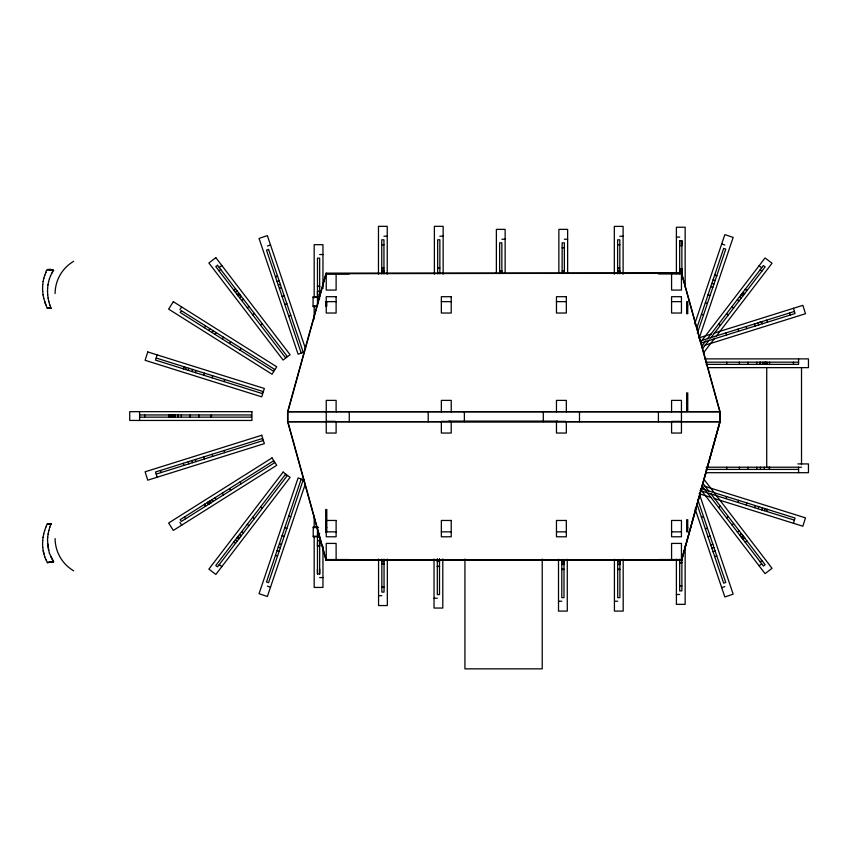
<?xml version="1.0" encoding="UTF-8"?>
<svg xmlns="http://www.w3.org/2000/svg" width="851" height="851" viewBox="0 0 851 851"><rect width="100%" height="100%" fill="white"/><g stroke="black" fill="none" stroke-linecap="round" stroke-linejoin="round"><path stroke-width="1.28" d="M168.817 417.16L168.817 414.958M172.583 414.958L172.806 417.16L172.806 414.958M175.274 417.16L175.306 414.958M177.731 417.16L177.731 414.958M178.38 417.16L178.38 414.958M181.359 417.16L181.359 414.958M190.156 417.16L190.156 414.958M198.772 417.16L198.772 414.958M319.668 542.374L319.668 573.989L317.476 573.989L317.476 542.374M437.318 558.926L437.318 561.437L439.51 561.437L439.51 558.926M679.683 273.841L679.683 268.746L681.874 268.746L681.874 275.735M679.683 240.684L679.683 272.288L681.874 272.288L681.874 240.684L679.683 240.684L679.683 245.641L681.874 245.641L681.874 240.684M726.775 364.366L726.775 362.175M739.402 364.366L739.402 362.175M748.018 364.366L748.018 362.175M756.816 364.366L756.816 362.175M759.794 364.366L759.794 362.175M760.432 364.366L760.432 362.175M762.932 364.366L762.932 362.175M764.315 364.366L764.315 362.175M765.677 364.366L765.677 362.175M769.517 364.366L769.517 362.175M317.476 537.066L319.668 537.066L319.668 545.927L317.476 545.927L317.476 526.726M679.683 272.618L681.874 272.533M317.476 286.425L319.668 286.425M381.759 267.916L383.95 267.916M381.759 271.639L383.95 271.639M381.854 563.809L384.046 563.713M437.669 267.916L439.861 267.916M437.318 566.309L439.51 566.309M499.665 271.118L501.856 271.118M562.149 270.948L564.341 270.948M561.798 569.34L563.99 569.245M617.613 267.969L619.805 267.937L617.613 268.235M617.613 271.692L619.815 271.99L617.613 271.841M617.709 569.34L619.9 569.245M679.683 562.607L681.874 562.511M50.996 308.168L47.209 308.179L51.017 308.317L47.209 308.179L44.603 301.424M47.528 291.563L47.592 288.095M42.55 544.183L42.699 540.683M42.582 288.085L42.699 284.617M47.507 540.704L47.709 537.194M50.996 523.95L47.209 523.939L51.017 523.801L47.209 523.939L45.763 527.365M47.624 288.255L47.943 284.851M42.667 540.832L43.071 537.3M42.731 284.777L43.124 281.383M47.677 537.353L48.145 533.822M43.05 537.449L43.72 533.907M53.581 561.692L47.401 562.596L53.581 561.692L50.592 556.267M47.975 285L48.56 281.692M48.124 533.981L48.847 530.45M43.156 281.532L43.805 278.234M43.699 534.066L44.635 530.545M681.715 559.969L720.084 421.649L287.595 421.649L325.965 560.107L681.715 560.235L325.965 559.969M681.715 560.107L720.084 421.788L720.084 411.65L287.595 411.65L287.595 421.788L720.084 421.788M48.592 281.841L49.432 278.628M48.826 530.598L49.815 527.099M43.837 278.383L44.752 275.192M157.158 354.888L155.52 360.122L262.225 393.556L262.885 391.471L156.18 358.026M183.252 368.813L183.869 366.707L183.508 368.887M185.561 369.536L186.209 367.441M188.22 370.366L188.869 368.27M191.922 371.525L192.581 369.43M195.368 372.61L196.028 370.515M203.772 375.238L204.431 373.153M211.995 377.823L212.654 375.727M224.047 381.588L224.696 379.503M725.903 498.665L726.563 496.58M737.955 502.441L738.604 500.356M746.178 505.026L746.827 502.93M754.571 507.653L755.231 505.558M758.028 508.738L758.677 506.643M761.73 509.898L762.39 507.802M764.389 510.728L765.038 508.632M766.698 511.451L767.347 509.355M793.44 523.28L795.079 518.046L700.692 488.474M275.458 555.352L277.543 556.054M714.627 275.213L716.68 276.011M305.147 484.496L267.363 596.498L259.055 593.7L298.105 477.911L304.041 479.911M694.714 323.965L724.85 234.61L733.168 237.408L699.203 338.092M696.512 328.943L723.669 248.407L725.754 249.109L697.352 333.315M44.603 530.694L45.794 527.216M49.783 527.258L51.017 523.801M49.464 278.777L50.571 275.692M44.784 275.341L45.954 272.288M50.592 275.841L51.943 272.905M45.986 272.437C45.475 265.289 62.442 273.352 47.422 269.544M51.964 273.054L53.549 270.267L47.401 269.522M179.912 309.732L181.667 306.945M204.431 327.741L205.58 325.912M208.761 330.465L209.91 328.646M211.995 332.507L213.144 330.677M215.005 334.4L216.154 332.581M222.345 339.017L223.494 337.198M229.525 343.538L230.674 341.719M240.035 350.165L241.184 348.336M233.834 541.906L235.621 543.183M745.295 289.202L747.082 290.478L745.189 289.34M701.32 341.283L765.07 257.938L772.038 263.257L716.361 336.06M701.798 346.08L705.809 340.825M707.426 338.719L763.4 265.533L765.134 266.874L710.766 337.953M702.735 348.463L709.16 340.049M703.447 352.942L714.744 338.166M238.003 536.46L239.727 537.811M741.168 294.595L742.912 295.925M219.228 267.501L221.834 265.512M218.973 270.778L220.717 269.448M233.876 290.265L235.599 288.904L234.046 290.489M235.387 292.233L237.121 290.904M237.121 294.51L238.854 293.17M237.982 295.637L239.737 294.329M238.067 295.754L239.812 294.414M239.535 297.669L241.28 296.339M241.79 300.616L243.535 299.286M247.269 307.775L249.013 306.445M252.63 314.796L254.375 313.466M260.502 325.071L262.236 323.742M718.68 507.568L720.414 506.239M726.541 517.855L728.275 516.525M731.903 524.865L733.647 523.535M737.381 532.035L739.125 530.705M739.636 534.981L741.381 533.651L743.795 536.811L742.051 538.14M741.189 537.013L742.934 535.683M742.902 539.247L744.646 537.917M743.061 539.449L744.795 538.119M745.295 542.374L747.04 541.045M760.198 561.862L761.943 560.532M759.081 565.809L761.688 563.809M204.4 504.398L205.655 506.154L204.655 504.239M209.038 504.026L207.889 502.196M208.729 504.217L207.633 502.356M211.069 502.75L209.92 500.92L211.186 502.675M267.405 246.013L270.522 244.96M275.458 276.766L277.532 276.032L275.543 277.011M277.075 281.543L279.149 280.841M278.277 285.106L280.351 284.404M279.394 288.415L281.468 287.723M282.117 296.488L284.191 295.786M284.777 304.392L286.861 303.69M288.691 315.976L290.765 315.274M304.041 352.208L298.105 354.207L259.055 238.418L267.363 235.61L305.573 348.889M701.458 517.312L703.532 516.61M705.362 528.896L707.447 528.194M708.032 536.8L710.106 536.098M710.755 544.863L712.83 544.172M711.872 548.182L713.946 547.491M713.074 551.746L715.148 551.044M714.68 556.522L716.765 555.82M721.701 587.626L724.818 586.573M183.188 463.327L183.912 465.401M766.698 320.125L767.347 322.221M156.18 474.092L262.885 440.648L262.225 438.563L155.52 471.997L157.158 477.23M698.926 337.921L711.606 333.943M714.138 333.145L802.855 305.349L805.482 313.721L704.085 345.495M700.043 341.017L794.43 311.434M700.692 343.113L795.079 313.53L793.44 308.296M769.347 469.412L769.251 467.22M383.95 236.206L387.237 236.206M439.861 236.206L443.148 236.206M619.815 236.259L623.102 236.259M676.396 237.089L679.683 237.089M501.856 239.237L505.143 239.237M564.351 239.237L567.638 239.237M381.759 244.748L383.95 244.748M617.613 244.801L619.815 244.801M562.149 247.79L564.351 247.79M319.668 254.545L322.954 254.545M679.683 268.81L681.874 268.81M679.683 268.98L681.874 268.98M381.759 270.256L383.95 270.256M617.613 270.31L619.815 270.31M499.665 270.948L501.856 270.948M679.683 271.15L681.874 271.15M381.759 271.395L383.95 271.395M617.613 271.448L619.815 271.448M381.759 272.958L383.95 272.958M437.669 272.958L439.861 272.958M617.613 273.011L619.815 273.011M349.261 273.937L326.241 273.937L326.241 290.074L336.113 290.074L336.113 273.937M658.419 273.937L681.449 273.937L681.449 290.074L671.577 290.074L671.577 273.937M317.476 286.266L319.668 286.266M318.348 296.701L313.083 296.701L313.083 306.573L317.029 306.573M313.083 297.254L318.348 297.254M317.476 298.552L319.668 298.552M326.241 301.637L336.113 301.637M441.35 301.637L451.221 301.637M556.469 301.637L566.33 301.637M671.577 301.637L681.449 301.637M313.083 306.02L317.029 306.02M686.651 306.02L687.746 306.02M704.851 358.877L808.45 358.877L808.45 367.653L707.489 367.653M706.128 362.175L798.578 362.175M706.128 364.366L798.578 364.366L798.578 358.877M139.585 414.958L251.407 414.958L251.407 417.16L139.585 417.16M448.817 421.107L557.565 421.107M326.241 421.373L335.56 421.373M441.35 421.373L450.668 421.373M556.469 421.373L565.787 421.373M671.577 421.373L680.896 421.373M797.823 463.923L808.45 463.923L808.45 472.699L706.181 472.699M706.128 467.22L801.514 467.22M706.128 469.412L798.578 469.412M317.168 526.929L313.221 526.929L313.221 536.79L318.487 536.79M313.221 527.471L318.487 527.471M686.651 527.471L687.746 527.471M325.699 527.673L326.795 527.673M326.241 531.854L336.113 531.854M441.35 531.854L451.221 531.854M556.469 531.854L566.33 531.854M671.577 531.854L681.449 531.854M317.476 533.556L319.668 533.556M313.221 536.247L318.487 536.247M317.476 540.821L319.668 540.821M317.476 545.853L319.668 545.853M349.261 559.554L326.241 559.554L326.241 543.417L336.113 543.417L336.113 559.554M658.419 559.554L681.449 559.554L681.449 543.417L671.577 543.417L671.577 559.554M326.241 559.692L680.896 559.692M679.683 560.426L681.874 560.426M381.854 560.49L384.046 560.49M381.854 561.628L384.046 561.628M679.683 562.766L681.874 562.766M381.854 563.968L384.046 563.968M437.318 566.468L439.51 566.468M561.798 569.5L563.99 569.5M617.709 569.5L619.9 569.5M319.668 577.574L322.954 577.574M679.683 585.935L681.874 585.935M381.854 587.137L384.046 587.137M676.396 594.487L679.683 594.487M378.567 595.689L381.854 595.689M434.031 598.189L437.318 598.189M558.511 601.221L561.798 601.221M614.422 601.221L617.709 601.221M704.085 486.091L805.482 517.865L802.855 526.226L714.138 498.431M700.043 490.559L794.43 520.142M700.192 494.059L711.606 497.633M721.701 243.95L724.818 245.003M714.68 275.064L716.765 275.756M713.074 279.83L715.148 280.532M711.872 283.394L713.946 284.096M710.755 286.713L712.83 287.415M708.032 294.786L710.106 295.478M705.362 302.679L707.447 303.381M701.458 314.264L703.532 314.966M288.691 516.142L290.765 516.844M284.777 527.726L286.861 528.428M282.117 535.63L284.191 536.332M279.394 543.693L281.468 544.395M278.277 547.012L280.351 547.714M277.075 550.576L279.149 551.278M267.405 586.105L270.522 587.158M759.081 265.767L761.688 267.767M760.198 269.714L761.943 271.043M742.902 292.329L744.646 293.669M742.051 293.435L743.795 294.765M739.636 296.595L741.381 297.935M737.381 299.541L739.125 300.882M731.903 306.711L733.647 308.041M726.541 313.721L728.275 315.061M718.68 324.008L720.414 325.337M260.502 507.036L262.236 508.377M252.63 517.323L254.375 518.653M247.269 524.333L249.013 525.673M241.79 531.503L243.535 532.832M239.535 534.449L241.28 535.779M237.121 537.609L238.854 538.938M235.387 539.874L237.121 541.215M219.228 564.617L221.834 566.606M703.447 478.645L772.038 568.319L765.07 573.648L701.32 490.304M702.735 483.113L709.16 491.527M710.766 493.623L765.134 564.713L763.4 566.043L701.798 485.495M240.035 481.953L241.184 483.772M229.525 488.58L230.674 490.399M222.345 493.101L223.494 494.92M215.005 497.718L216.154 499.537M211.995 499.611L213.144 501.441M208.761 501.654L209.91 503.473M207.421 502.494L208.569 504.313M184.486 516.94L185.635 518.759M179.912 522.386L181.667 525.163M45.986 559.681L47.422 562.575L53.549 561.851L49.464 553.341M44.784 556.767L45.954 559.83M49.783 304.86L51.017 308.317M45.794 304.903L43.699 298.052M699.203 493.484L733.168 594.168L724.85 596.976L695.139 508.877M697.756 499.484L725.754 582.478L723.669 583.169L696.916 503.856M789.537 312.966L790.185 315.061M762.39 323.774L761.73 321.678L758.028 322.848L758.677 324.933M754.571 323.923L755.231 326.018M746.178 326.561L746.827 328.646M737.955 329.135L738.604 331.23M725.903 332.911L726.563 335.007M224.047 450.519L224.696 452.615M211.995 454.296L212.654 456.391M203.772 456.881L204.431 458.966M195.368 459.508L196.028 461.604M191.922 460.593L192.581 462.678M188.22 461.753L188.869 463.848M160.413 470.465L161.073 472.56M44.752 556.926L43.156 550.586M48.826 301.509L49.815 305.02M49.432 553.49L47.624 543.863M43.805 553.884L42.731 547.342M48.124 298.137L48.847 301.669M48.56 550.427L47.528 540.555M43.05 294.669L43.72 298.201M47.677 294.765L48.145 298.297M42.667 291.287L43.071 294.818M47.507 291.414L47.709 294.914M42.582 544.034L42.699 547.491M42.55 287.925L42.699 291.436M681.874 558.894L681.874 590.902L679.683 590.902L679.683 559.288M384.046 560.096L381.854 560.096M801.514 367.653L801.514 464.561M798.578 467.22L798.578 472.699M793.451 362.175L793.451 364.366M769.517 467.21L769.517 469.412M767.102 362.175L767.102 364.366M766.719 367.653L766.719 467.22M765.932 362.175L765.932 364.366M764.315 467.22L764.315 469.412M760.432 467.22L760.432 469.412M756.816 467.22L756.816 469.412M748.018 467.22L748.018 469.412M739.402 467.22L739.402 469.412M726.775 467.22L726.775 469.412M687.746 313.828L687.746 301.637L686.651 301.637L686.651 313.828M687.746 392.832L687.746 411.097L686.651 411.097L686.651 392.832M687.746 519.663L687.746 531.854L686.651 531.854L686.651 519.663M685.161 287L685.161 227.228L676.396 227.228L676.396 273.714M685.161 545.917L685.161 604.348L676.396 604.348L676.396 559.192M681.449 273.245L719.818 411.788L719.818 421.649L681.449 560.235M671.577 411.788L671.577 400.385L681.449 400.385L681.449 433.042L671.577 433.042L671.577 421.649M658.419 411.788L658.419 421.649M623.187 559.288L623.187 611.092L614.422 611.092L614.422 559.288M623.102 274.203L623.102 226.387L614.326 226.387L614.326 274.203M619.815 273.82L619.815 239.844L617.613 239.844L617.613 273.82M619.9 559.479L619.9 597.636L617.709 597.636L617.709 559.479M579.488 411.788L579.488 421.649M567.638 273.203L567.638 229.366L558.862 229.366L558.862 273.203M567.277 559.288L567.277 611.092L558.511 611.092L558.511 559.288M566.33 411.788L566.33 400.385L556.469 400.385L556.469 411.788M566.33 421.649L566.33 433.042L556.469 433.042L556.469 421.649M564.351 273.49L564.351 242.822L562.149 242.822L562.149 273.49M563.99 559.479L563.99 597.636L561.798 597.636L561.798 559.479M543.31 411.788L543.31 421.649M542.225 559.022L542.225 668.854L464.933 668.854L464.933 559.022M505.143 273.203L505.143 229.366L496.378 229.366L496.378 273.203M501.856 273.49L501.856 242.822L499.665 242.822L499.665 273.49M464.38 411.788L464.38 421.649M451.221 411.788L451.221 400.385L441.35 400.385L441.35 411.788M451.221 421.649L451.221 433.042L441.35 433.042L441.35 421.649M443.148 274.15L443.148 226.334L434.382 226.334L434.382 274.15M442.797 558.905L442.797 608.05L434.031 608.05L434.031 558.905M439.861 273.767L439.861 239.791L437.669 239.791L437.669 273.767M439.51 559.203L439.51 594.594L437.318 594.594L437.318 559.203M428.202 411.788L428.202 421.649M387.333 559.064L387.333 605.55L378.567 605.55L378.567 559.064M387.237 274.15L387.237 226.334L378.472 226.334L378.472 274.15M383.95 273.767L383.95 239.791L381.759 239.791L381.759 273.767M384.046 559.16L384.046 592.105L381.854 592.105L381.854 559.16M349.261 411.788L349.261 421.649M336.113 411.788L336.113 400.385L326.241 400.385L326.241 433.042L336.113 433.042L336.113 421.649M326.795 306.222L326.795 301.839L325.699 301.839L325.699 306.222M326.795 509.451L326.795 532.056L325.699 532.056L325.699 509.451M326.241 273.245L287.872 411.788L287.872 421.649L326.241 560.235M322.954 288.51L322.954 244.684L314.179 244.684L314.179 297.807M322.954 546.268L322.954 587.435L314.179 587.435L314.179 536.97M319.668 294.393L319.668 258.13L317.476 258.13L317.476 305.658M319.668 295.286L319.668 296.297M319.668 569.021L319.668 573.989M317.476 569.021L317.476 573.989M314.179 305.775L314.179 319.061M314.179 515.717L314.179 527.673M172.242 414.958L172.242 417.16M171.072 414.958L171.072 417.16M144.713 414.958L144.713 417.16M139.585 411.671L139.585 420.447M73.675 570.83A37.667 37.582 10.8 0 1 55.102 538.577M55.102 293.542A37.667 37.582 -10.8 0 1 73.675 261.289M168.647 414.958L168.647 417.15L168.647 414.958M172.498 414.958L172.657 417.16L172.498 414.958M173.859 414.958L173.859 417.16L173.859 414.958M211.399 414.958L211.399 417.16L211.399 414.958M317.476 291.297L317.476 295.052L319.668 295.052L319.668 291.297L317.476 291.297M561.798 560.713L561.798 564.468L563.99 564.468L563.99 560.713L561.798 560.713M617.709 560.713L617.709 564.468L619.9 564.468L619.9 560.713L617.709 560.713M325.965 273.384L287.595 411.788L720.084 411.788L681.715 273.384L325.965 273.384M147.744 351.942L145.117 360.303L261.725 396.853L264.353 388.481L147.744 351.942M301.063 479.443L266.469 581.999L268.554 582.701L303.137 480.145L301.063 479.443M173.317 301.69L168.636 309.115L272.043 374.227L276.713 366.802L173.317 301.69M181.359 310.668L180.221 312.487L273.373 371.153L274.522 369.334L181.359 310.668M283.117 472.06L208.878 569.117L215.846 574.446L290.085 477.39L283.117 472.06M285.415 474.464L215.782 565.511L217.516 566.84L287.159 475.794L285.415 474.464M215.846 257.672L208.878 263.002L283.117 360.058L290.085 354.729L215.846 257.672M217.516 265.278L215.782 266.608L285.415 357.654L287.159 356.324L217.516 265.278M272.043 457.891L168.636 523.003L173.317 530.428L276.713 465.306L272.043 457.891M273.373 460.955L180.221 519.631L181.359 521.45L274.522 462.784L273.373 460.955M268.554 249.417L266.469 250.12L301.063 352.676L303.137 351.974L268.554 249.417M261.725 435.265L145.117 471.805L147.744 480.177L264.353 443.637L261.725 435.265M681.715 273.245L325.965 273.522L681.715 273.245M336.113 296.701L326.241 296.701L326.241 313.03L336.113 313.03L336.113 296.701M451.221 296.701L441.35 296.701L441.35 313.03L451.221 313.03L451.221 296.701M566.33 296.701L556.469 296.701L556.469 313.03L566.33 313.03L566.33 296.701M681.449 296.701L671.577 296.701L671.577 313.03L681.449 313.03L681.449 296.701M251.917 411.671L129.724 411.671L129.724 420.447L251.917 420.447L251.917 411.671M336.113 520.461L326.241 520.461L326.241 536.79L336.113 536.79L336.113 520.461M451.221 520.461L441.35 520.461L441.35 536.79L451.221 536.79L451.221 520.461M566.33 520.461L556.469 520.461L556.469 536.79L566.33 536.79L566.33 520.461M681.449 520.461L671.577 520.461L671.577 536.79L681.449 536.79L681.449 520.461"/></g></svg>
